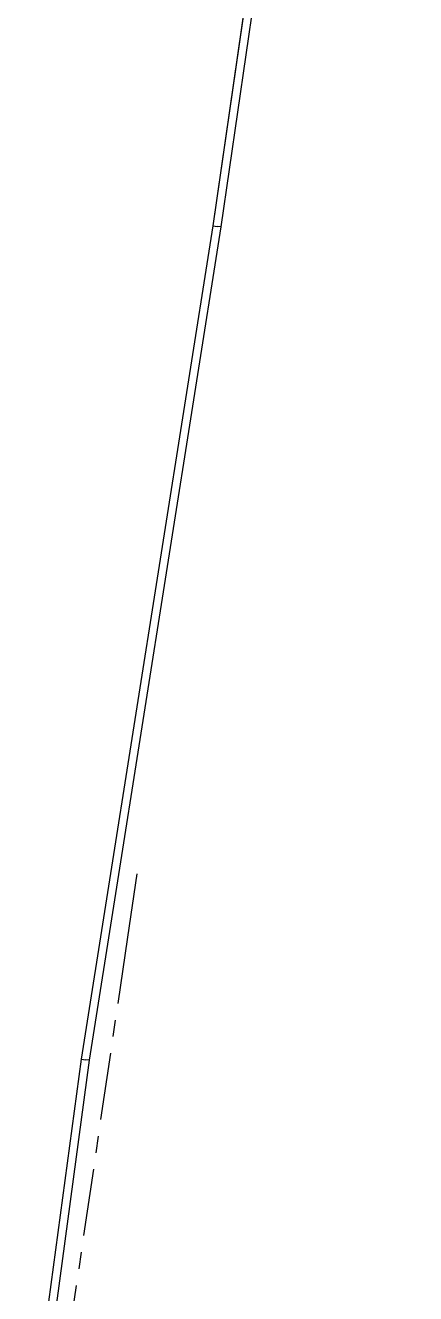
# Model space of a CAD drawing. Header units: metres. Extents: x 302924 to 304532, y 6268290 to 6269135.
# Drawn here: x 304197.3 to 304220.6, y 6268872.5 to 6268948.2 of the extents above; entities that cross this region are included whole.
import ezdxf

# ---------------------------------------------------------------- set-up
doc = ezdxf.new("R2010")
doc.units = ezdxf.units.M
doc.linetypes.add('Cable Exist UG', pattern=[7, 4, -1, 1, -1])
doc.layers.add('_User Miscellaneous1', color=30, linetype='Continuous', lineweight=13)
doc.layers.add('Mains_LV_EXT', color=163, linetype='Continuous', lineweight=25)
doc.layers.add('Duct_SP_EXT', color=30, linetype='Continuous')

msp = doc.modelspace()

# ---------------------------------------------------------------- linework, layer by layer
at = {"layer": '_User Miscellaneous1', "transparency": 33554687}
for p, q in [((304208.4881, 6268936.2485), (304220.0927, 6269016.4271)), ((304208.9627, 6268936.1767), (304220.5677, 6269016.3582)), ((304200.6279, 6268886.5318), (304208.4881, 6268936.2485)), ((304201.1029, 6268886.4624), (304208.9627, 6268936.1767)), ((304208.4881, 6268936.2485), (304208.7254, 6268936.2126)), ((304208.9627, 6268936.1767), (304208.7254, 6268936.2126)), ((304198.5453, 6268871.0097), (304200.6279, 6268886.5318)), ((304199.0206, 6268870.9424), (304201.1029, 6268886.4624)), ((304200.6279, 6268886.5318), (304200.8654, 6268886.4971)), ((304201.1029, 6268886.4624), (304200.8654, 6268886.4971))]:
    msp.add_line(p, q, dxfattribs=at)
at = {"layer": 'Duct_SP_EXT'}
for p, q in [((304208.4881, 6268936.2485), (304220.0927, 6269016.4271)), ((304208.9627, 6268936.1767), (304220.5677, 6269016.3582)), ((304200.6279, 6268886.5318), (304208.4881, 6268936.2485)), ((304201.1029, 6268886.4624), (304208.9627, 6268936.1767)), ((304208.4881, 6268936.2485), (304208.7254, 6268936.2126)), ((304208.9627, 6268936.1767), (304208.7254, 6268936.2126)), ((304198.5453, 6268871.0097), (304200.6279, 6268886.5318)), ((304199.0206, 6268870.9424), (304201.1029, 6268886.4624)), ((304200.6279, 6268886.5318), (304200.8654, 6268886.4971)), ((304201.1029, 6268886.4624), (304200.8654, 6268886.4971))]:
    msp.add_line(p, q, dxfattribs=at)
at = {"layer": 'Mains_LV_EXT', "linetype": 'Cable Exist UG'}
msp.add_lwpolyline([(304203.9201, 6268897.5839), (304203.3656, 6268893.8094), (304203.3656, 6268893.8094), (304199.4138, 6268866.8932), (304199.2809, 6268865.9877), (304201.2455, 6268865.6005), (304201.2455, 6268865.6005), (304199.4114, 6268853.1081), (304197.2748, 6268852.3249)], dxfattribs=at)

doc.saveas('drawing.dxf')
